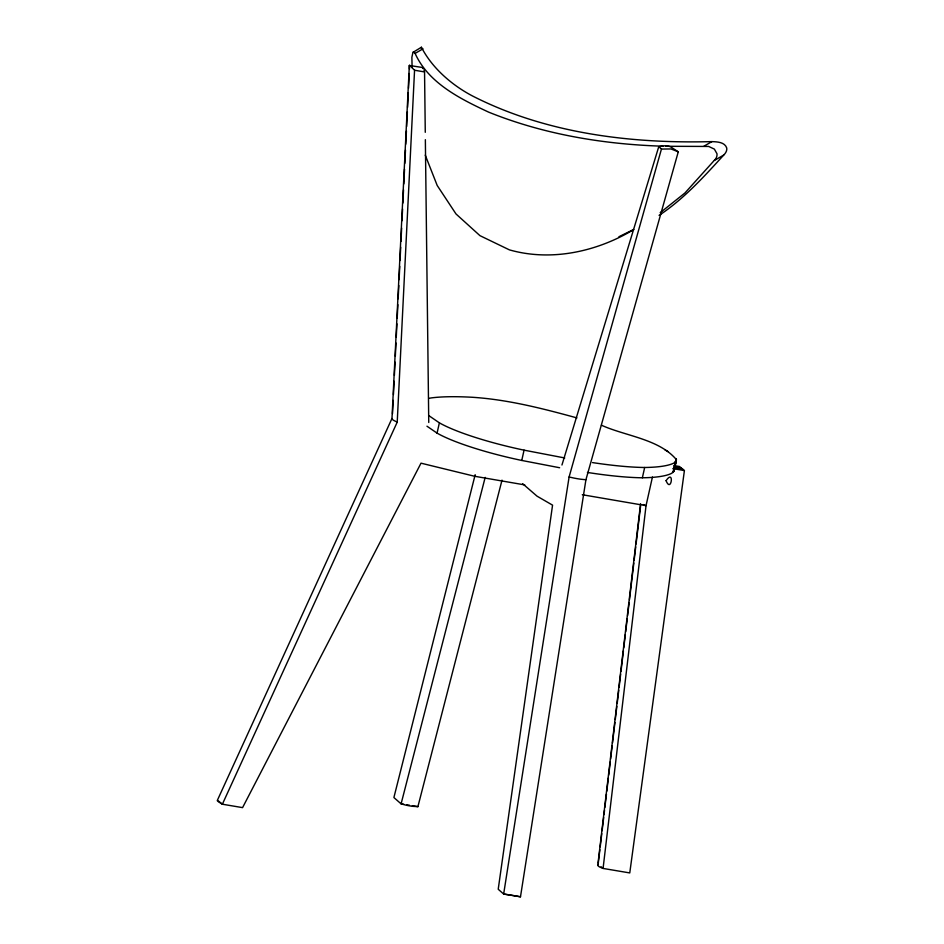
<?xml version="1.0" encoding="UTF-8"?>
<svg xmlns="http://www.w3.org/2000/svg" width="944" height="944" viewBox="0 0 944 944"><rect width="100%" height="100%" fill="white"/><g stroke="black" fill="none" stroke-linecap="round" stroke-linejoin="round"><path stroke-width="1.42" d="M421.461 48.994L421.425 47.235L412.941 52.38L411.879 57.265L412.103 67.26M391.961 418.499L217.25 800.571A19.576 1.923 24.5 0 0 219.091 802.188L222.371 804.217L397.223 422.133L393.778 420.434A19.21 3.139 13.8 0 1 391.972 418.77L409.342 65.466L421.649 67.366A19.553 6.124 -80.7 0 1 422.534 67.826M392.503 413.637L393.152 400.386M393.447 394.498L394.096 381.246M394.391 375.358L395.04 362.107M395.335 356.218L395.984 342.967M396.268 337.079L396.928 323.827M397.212 317.939L397.872 304.688M398.156 298.8L398.816 285.548M399.1 279.648L399.749 266.397M400.044 260.509L400.693 247.257M400.988 241.369L401.637 228.118M402.002 220.754L402.581 208.978M402.876 203.09L403.525 189.838M403.82 183.95L404.539 169.224M404.834 163.336L405.483 150.084M405.767 144.196L406.427 130.945M406.64 126.531L407.371 111.805M407.584 107.38L408.315 92.665M408.528 88.24L409.248 73.514M409.472 69.101L409.342 65.466M397.223 422.133L414.558 70.234L409.519 65.325M587.451 472.448A129.564 22.054 12.6 0 0 642.368 477.782A165.825 28.226 12.6 0 0 671.786 473.251L674.051 470.903L676.423 459.669C659.042 438.925 625.14 436.022 601.434 425.201M674.051 470.903L676.423 459.669M673.874 465.534L679.468 466.489L684.412 470.56L629.766 872.929L603.074 868.433L599.593 866.97A19.222 3.882 6.8 0 1 597.788 865.259L640.575 503.648M598.307 862.899L599.865 849.73M600.219 846.803L601.776 833.635M602.119 830.708L603.676 817.551M604.03 814.625L604.549 810.235M604.892 807.309L606.449 794.14M606.803 791.214L608.361 778.057M608.703 775.13L610.261 761.961M610.615 759.035L612.172 745.878M612.514 742.952L614.945 722.467M615.287 719.54L616.845 706.383M617.199 703.457L618.757 690.288M619.099 687.362L620.656 674.193M621.01 671.278L623.429 650.794M623.772 647.867L625.341 634.698M625.683 631.784L627.241 618.615M627.583 615.689L629.152 602.52M629.495 599.593L633.825 563.025M634.167 560.099L635.725 546.942M636.079 544.015L640.587 505.984M652.434 477.05L646.038 505.665L603.074 868.433L601.104 866.804M658.759 146.698L661.449 149.058L569.102 476.991L503.659 894.039L520.486 896.8L585.917 479.753L678.276 151.819L670.441 146.721A19.553 18.266 -50.5 0 0 664.718 145.777L658.759 146.698L561.951 465.014M559.639 467.74L521.761 460.448A93.468 15.906 12.6 0 1 437.072 433.131L439.373 422.841L429.272 415.926M521.761 460.448L524.062 450.158A93.468 15.906 12.6 0 1 439.373 422.841M642.368 477.782L644.669 467.492A165.825 28.226 12.6 0 0 674.087 462.961L676.352 460.613M672.919 472.507L676.164 458.666M673.638 471.764L675.939 461.474M475.174 474.69L393.896 797.538L401.094 803.863L405.601 805.067A19.222 5.133 14.6 0 0 412.799 806.341L417.909 806.636L502.007 480.154M485.181 477.393L401.094 803.863L403.89 804.323M597.788 864.952L598.142 864.35M421.425 47.235C431.88 67.708 451.574 85.019 472.566 96.005C545.974 133.446 630.403 143.759 711.906 141.612C717.169 141.824 724.815 142.048 726.75 148.055C727.163 150.757 725.594 153.223 723.741 155.04C703.776 176.929 683.999 198.818 659.077 215.385M660.175 212.73L684.943 192.989L715.682 158.852A7.989 6.679 -37.3 0 0 716.968 153.707L714.36 149.105L708.673 146.45L665.756 146.285M662.912 146.202C603.546 144.338 543.874 134.426 488.614 112.124C460.412 98.919 428.529 83.249 415.1 53.407L423.018 48.828M703.976 146.178L711.906 141.612M714.431 160.409L723.741 155.04M632.964 229.829L618.934 236.743M633.861 229.522C597.08 251.635 551.426 261.842 509.394 249.865L479.953 235.658L456.011 213.969L437.202 185.484L425.26 155.146M413.33 51.908L415.1 53.407M661.449 149.058L670.972 148.951L678.276 151.819M585.917 479.753L580.867 479.233A19.21 2.879 12.2 0 1 573.657 478.006L569.102 476.991M406.699 804.784L409.495 805.244M412.304 805.704L417.909 806.636M674.075 466.82L681.332 468.023M674.087 467.787L682.795 469.239M414.558 70.234L424.552 71.921L425.272 132.313M672.848 468.59L684.412 470.56M524.758 484.897L474.596 476.26L421.012 463.174L242.573 807.627L222.371 804.217L218.418 800.96M582.306 494.727L646.038 505.665M564.748 457.97L524.062 450.158M520.486 896.8L515.495 895.903A19.576 0.708 8.6 0 0 508.273 894.735L503.659 894.039L498.22 889.248L552.559 505.146L537.018 496.155L522.681 483.729M576.937 417.909C542.788 408.551 508.143 399.619 472.673 397.294A190.853 32.485 12.6 0 0 431.325 397.908A122.744 20.898 12.6 0 0 428.989 398.356M645.012 505.3L643.265 504.568M665.013 449.91L668.01 451.574M437.072 433.131L426.971 426.204M423.998 70.116L424.552 71.921M673.863 468.944L674.122 469.959M425.355 139.677L428.753 422.499M422.947 68.228A19.553 6.124 -80.7 0 1 423.325 68.747M644.669 467.492A129.564 22.054 12.6 0 1 592.502 462.584M666.086 480.673C671.314 493.901 674.641 468.141 666.086 480.673"/></g></svg>
